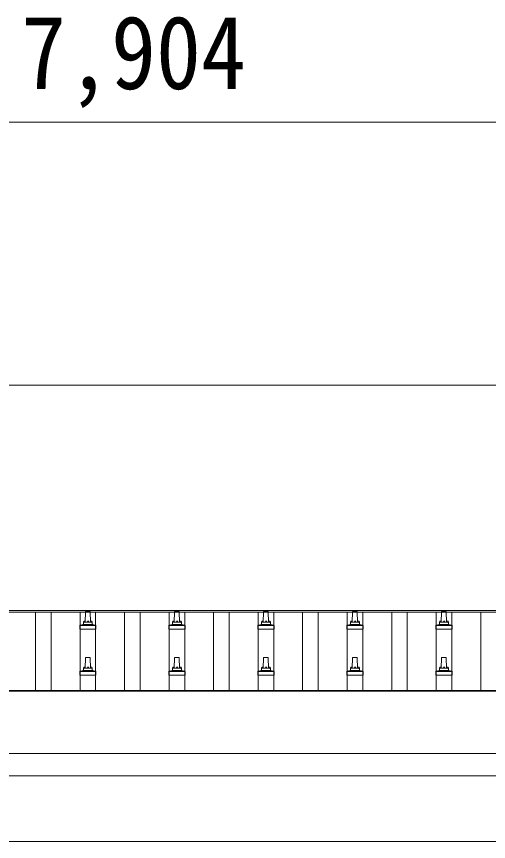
# Model space of a CAD drawing. Units: millimetres at full size, sheet at 1:50; details may follow other scales. Extents: x -14053 to 14053, y -9700 to 9700.
# Drawn here: x -5337 to -4276, y -1858 to -5 of the extents above; entities that cross this region are included whole.
import ezdxf
from ezdxf.enums import TextEntityAlignment as Align

# ---------------------------------------------------------------- set-up
doc = ezdxf.new("R2010")
doc.units = ezdxf.units.MM
doc.header["$LTSCALE"] = 50
for name, color, linetype, lineweight in [('0-1_Defpoints', 4, 'Continuous', 9), ('0-2_TEXT1', 5, 'Continuous', 5), ('0-6_PARTS1', 6, 'Continuous', 9)]:
    doc.layers.add(name, color=color, linetype=linetype, lineweight=lineweight)
doc.styles.add('ＭＳ ゴシック', font='')
doc.styles.get('ＭＳ ゴシック').set_extended_font_data('MS Gothic')

msp = doc.modelspace()

# ---------------------------------------------------------------- linework, layer by layer
at = {"layer": '0-1_Defpoints'}
for p, q in [((-8999.38, -1339.26), (-2998.88, -1339.26)), ((-8999.38, -1342.85), (-2976.38, -1342.85)), ((-8997.38, -1518.87), (-2998.88, -1518.87)), ((-8997.38, -1520.76), (-2976.38, -1520.76)), ((-2998.88, -1660.65), (-8997.38, -1660.65)), ((-8997.38, -1710.47), (-2998.88, -1710.47)), ((-2998.42, -1858.37), (-8881.47, -1858.37))]:
    msp.add_line(p, q, dxfattribs=at)
at = {"layer": '0-2_TEXT1', "color": 4, "lineweight": 9}
for p, q in [((-5293.88, -1518.87), (-5293.88, -1342.85)), ((-5258.88, -1518.87), (-5258.88, -1342.85)), ((-5193.88, -1518.87), (-5193.88, -1342.85)), ((-5158.88, -1518.87), (-5158.88, -1342.85)), ((-5093.88, -1518.87), (-5093.88, -1342.85)), ((-5058.88, -1518.87), (-5058.88, -1342.85)), ((-4993.88, -1518.87), (-4993.88, -1342.85)), ((-4958.88, -1518.87), (-4958.88, -1342.85)), ((-4893.88, -1518.87), (-4893.88, -1342.85)), ((-4858.88, -1518.87), (-4858.88, -1342.85)), ((-4793.88, -1518.87), (-4793.88, -1342.85)), ((-4758.88, -1518.87), (-4758.88, -1342.85)), ((-4693.88, -1518.87), (-4693.88, -1342.85)), ((-4658.88, -1518.87), (-4658.88, -1342.85)), ((-4593.88, -1518.87), (-4593.88, -1342.85)), ((-4558.88, -1518.87), (-4558.88, -1342.85)), ((-4493.88, -1518.87), (-4493.88, -1342.85)), ((-4458.88, -1518.87), (-4458.88, -1342.85)), ((-4393.88, -1518.87), (-4393.88, -1342.85)), ((-4358.88, -1518.87), (-4358.88, -1342.85)), ((-4293.88, -1518.87), (-4293.88, -1342.85))]:
    msp.add_line(p, q, dxfattribs=at)
at = {"layer": '0-2_TEXT1'}
for p, q in [((-5182.38, -1365.78), (-5181.65, -1342.25)), ((-5180.65, -1341.28), (-5172.11, -1341.28)), ((-5171.11, -1342.25), (-5170.38, -1365.78)), ((-4982.38, -1365.78), (-4981.65, -1342.25)), ((-4980.65, -1341.28), (-4972.11, -1341.28)), ((-4971.11, -1342.25), (-4970.38, -1365.78)), ((-4782.38, -1365.78), (-4781.65, -1342.25)), ((-4780.65, -1341.28), (-4772.11, -1341.28)), ((-4771.11, -1342.25), (-4770.38, -1365.78)), ((-4582.38, -1365.78), (-4581.65, -1342.25)), ((-4580.65, -1341.28), (-4572.11, -1341.28)), ((-4571.11, -1342.25), (-4570.38, -1365.78)), ((-4382.38, -1365.78), (-4381.65, -1342.25)), ((-4380.65, -1341.28), (-4372.11, -1341.28)), ((-4371.11, -1342.25), (-4370.38, -1365.78)), ((-5193.87, -1372.59), (-5187.14, -1370.96)), ((-5186.76, -1370.78), (-5166, -1370.78)), ((-5186.38, -1369.99), (-5186.38, -1365.78)), ((-5185.38, -1365.78), (-5167.38, -1365.78)), ((-5166.38, -1369.99), (-5166.38, -1365.78)), ((-5158.89, -1372.59), (-5165.62, -1370.96)), ((-4993.87, -1372.59), (-4987.14, -1370.96)), ((-4986.76, -1370.78), (-4966, -1370.78)), ((-4986.38, -1369.99), (-4986.38, -1365.78)), ((-4985.38, -1365.78), (-4967.38, -1365.78)), ((-4966.38, -1369.99), (-4966.38, -1365.78)), ((-4958.89, -1372.59), (-4965.62, -1370.96)), ((-4793.87, -1372.59), (-4787.14, -1370.96)), ((-4786.76, -1370.78), (-4766, -1370.78)), ((-4786.38, -1369.99), (-4786.38, -1365.78)), ((-4785.38, -1365.78), (-4767.38, -1365.78)), ((-4766.38, -1369.99), (-4766.38, -1365.78)), ((-4758.89, -1372.59), (-4765.62, -1370.96)), ((-4593.87, -1372.59), (-4587.14, -1370.96)), ((-4586.76, -1370.78), (-4566, -1370.78)), ((-4586.38, -1369.99), (-4586.38, -1365.78)), ((-4585.38, -1365.78), (-4567.38, -1365.78)), ((-4566.38, -1369.99), (-4566.38, -1365.78)), ((-4558.89, -1372.59), (-4565.62, -1370.96)), ((-4393.87, -1372.59), (-4387.14, -1370.96)), ((-4386.76, -1370.78), (-4366, -1370.78)), ((-4386.38, -1369.99), (-4386.38, -1365.78)), ((-4385.38, -1365.78), (-4367.38, -1365.78)), ((-4366.38, -1369.99), (-4366.38, -1365.78)), ((-4358.89, -1372.59), (-4365.62, -1370.96)), ((-5194.63, -1381.28), (-5194.63, -1373.56)), ((-5158.13, -1381.28), (-5194.63, -1381.28)), ((-5194.25, -1372.78), (-5158.51, -1372.78)), ((-5158.13, -1381.28), (-5158.13, -1373.56)), ((-4994.63, -1381.28), (-4994.63, -1373.56)), ((-4958.13, -1381.28), (-4994.63, -1381.28)), ((-4994.25, -1372.78), (-4958.51, -1372.78)), ((-4958.13, -1381.28), (-4958.13, -1373.56)), ((-4794.63, -1381.28), (-4794.63, -1373.56)), ((-4758.13, -1381.28), (-4794.63, -1381.28)), ((-4794.25, -1372.78), (-4758.51, -1372.78)), ((-4758.13, -1381.28), (-4758.13, -1373.56)), ((-4594.63, -1381.28), (-4594.63, -1373.56)), ((-4558.13, -1381.28), (-4594.63, -1381.28)), ((-4594.25, -1372.78), (-4558.51, -1372.78)), ((-4558.13, -1381.28), (-4558.13, -1373.56)), ((-4394.63, -1381.28), (-4394.63, -1373.56)), ((-4358.13, -1381.28), (-4394.63, -1381.28)), ((-4394.25, -1372.78), (-4358.51, -1372.78)), ((-4358.13, -1381.28), (-4358.13, -1373.56)), ((-5182.38, -1469.11), (-5181.65, -1445.59)), ((-5180.65, -1444.61), (-5172.11, -1444.61)), ((-5171.11, -1445.59), (-5170.38, -1469.11)), ((-4982.38, -1469.11), (-4981.65, -1445.59)), ((-4980.65, -1444.61), (-4972.11, -1444.61)), ((-4971.11, -1445.59), (-4970.38, -1469.11)), ((-4782.38, -1469.11), (-4781.65, -1445.59)), ((-4780.65, -1444.61), (-4772.11, -1444.61)), ((-4771.11, -1445.59), (-4770.38, -1469.11)), ((-4582.38, -1469.11), (-4581.65, -1445.59)), ((-4580.65, -1444.61), (-4572.11, -1444.61)), ((-4571.11, -1445.59), (-4570.38, -1469.11)), ((-4382.38, -1469.11), (-4381.65, -1445.59)), ((-4380.65, -1444.61), (-4372.11, -1444.61)), ((-4371.11, -1445.59), (-4370.38, -1469.11)), ((-5194.63, -1484.61), (-5194.63, -1476.9)), ((-5194.25, -1476.11), (-5158.51, -1476.11)), ((-5193.87, -1475.92), (-5187.14, -1474.29)), ((-5186.76, -1474.11), (-5166, -1474.11)), ((-5186.38, -1473.32), (-5186.38, -1469.11)), ((-5185.38, -1469.11), (-5167.38, -1469.11)), ((-5166.38, -1473.32), (-5166.38, -1469.11)), ((-5158.89, -1475.92), (-5165.62, -1474.29)), ((-5158.13, -1484.61), (-5158.13, -1476.9)), ((-4994.63, -1484.61), (-4994.63, -1476.9)), ((-4994.25, -1476.11), (-4958.51, -1476.11)), ((-4993.87, -1475.92), (-4987.14, -1474.29)), ((-4986.76, -1474.11), (-4966, -1474.11)), ((-4986.38, -1473.32), (-4986.38, -1469.11)), ((-4985.38, -1469.11), (-4967.38, -1469.11)), ((-4966.38, -1473.32), (-4966.38, -1469.11)), ((-4958.89, -1475.92), (-4965.62, -1474.29)), ((-4958.13, -1484.61), (-4958.13, -1476.9)), ((-4794.63, -1484.61), (-4794.63, -1476.9)), ((-4794.25, -1476.11), (-4758.51, -1476.11)), ((-4793.87, -1475.92), (-4787.14, -1474.29)), ((-4786.76, -1474.11), (-4766, -1474.11)), ((-4786.38, -1473.32), (-4786.38, -1469.11)), ((-4785.38, -1469.11), (-4767.38, -1469.11)), ((-4766.38, -1473.32), (-4766.38, -1469.11)), ((-4758.89, -1475.92), (-4765.62, -1474.29)), ((-4758.13, -1484.61), (-4758.13, -1476.9)), ((-4594.63, -1484.61), (-4594.63, -1476.9)), ((-4594.25, -1476.11), (-4558.51, -1476.11)), ((-4593.87, -1475.92), (-4587.14, -1474.29)), ((-4586.76, -1474.11), (-4566, -1474.11)), ((-4586.38, -1473.32), (-4586.38, -1469.11)), ((-4585.38, -1469.11), (-4567.38, -1469.11)), ((-4566.38, -1473.32), (-4566.38, -1469.11)), ((-4558.89, -1475.92), (-4565.62, -1474.29)), ((-4558.13, -1484.61), (-4558.13, -1476.9)), ((-4394.63, -1484.61), (-4394.63, -1476.9)), ((-4394.25, -1476.11), (-4358.51, -1476.11)), ((-4393.87, -1475.92), (-4387.14, -1474.29)), ((-4386.76, -1474.11), (-4366, -1474.11)), ((-4386.38, -1473.32), (-4386.38, -1469.11)), ((-4385.38, -1469.11), (-4367.38, -1469.11)), ((-4366.38, -1473.32), (-4366.38, -1469.11)), ((-4358.89, -1475.92), (-4365.62, -1474.29)), ((-4358.13, -1484.61), (-4358.13, -1476.9)), ((-5158.13, -1484.61), (-5194.63, -1484.61)), ((-4958.13, -1484.61), (-4994.63, -1484.61)), ((-4758.13, -1484.61), (-4794.63, -1484.61)), ((-4558.13, -1484.61), (-4594.63, -1484.61)), ((-4358.13, -1484.61), (-4394.63, -1484.61))]:
    msp.add_line(p, q, dxfattribs=at)
for centre, radius, start, end in [((-5180.65, -1342.28), 1, 90, 178.60509), ((-5172.11, -1342.28), 1, 1.39491, 90), ((-4980.65, -1342.28), 1, 90, 178.60509), ((-4972.11, -1342.28), 1, 1.39491, 90), ((-4780.65, -1342.28), 1, 90, 178.60509), ((-4772.11, -1342.28), 1, 1.39491, 90), ((-4580.65, -1342.28), 1, 90, 178.60509), ((-4572.11, -1342.28), 1, 1.39491, 90), ((-4380.65, -1342.28), 1, 90, 178.60509), ((-4372.11, -1342.28), 1, 1.39491, 90), ((-5187.38, -1369.99), 1, 283.62699, 0), ((-5182.3, -1366.41), 4.13, 90, 171.17633), ((-5185.38, -1366.78), 1, 90, 180), ((-5173.05, -1365.78), 4.83, 133.60282, 180), ((-5179.71, -1365.78), 4.83, 0, 46.39718), ((-5170.47, -1366.41), 4.13, 8.82367, 90), ((-5167.38, -1366.78), 1, 0, 90), ((-5165.38, -1369.99), 1, 180, 256.37301), ((-4987.38, -1369.99), 1, 283.62699, 0), ((-4982.3, -1366.41), 4.13, 90, 171.17633), ((-4985.38, -1366.78), 1, 90, 180), ((-4973.05, -1365.78), 4.83, 133.60282, 180), ((-4979.71, -1365.78), 4.83, 0, 46.39718), ((-4970.47, -1366.41), 4.13, 8.82367, 90), ((-4967.38, -1366.78), 1, 0, 90), ((-4965.38, -1369.99), 1, 180, 256.37301), ((-4787.38, -1369.99), 1, 283.62699, 0), ((-4782.3, -1366.41), 4.13, 90, 171.17633), ((-4785.38, -1366.78), 1, 90, 180), ((-4773.05, -1365.78), 4.83, 133.60282, 180), ((-4779.71, -1365.78), 4.83, 0, 46.39718), ((-4770.47, -1366.41), 4.13, 8.82367, 90), ((-4767.38, -1366.78), 1, 0, 90), ((-4765.38, -1369.99), 1, 180, 256.37301), ((-4587.38, -1369.99), 1, 283.62699, 0), ((-4582.3, -1366.41), 4.13, 90, 171.17633), ((-4585.38, -1366.78), 1, 90, 180), ((-4573.05, -1365.78), 4.83, 133.60282, 180), ((-4579.71, -1365.78), 4.83, 0, 46.39718), ((-4570.47, -1366.41), 4.13, 8.82367, 90), ((-4567.38, -1366.78), 1, 0, 90), ((-4565.38, -1369.99), 1, 180, 256.37301), ((-4387.38, -1369.99), 1, 283.62699, 0), ((-4382.3, -1366.41), 4.13, 90, 171.17633), ((-4385.38, -1366.78), 1, 90, 180), ((-4373.05, -1365.78), 4.83, 133.60282, 180), ((-4379.71, -1365.78), 4.83, 0, 46.39718), ((-4370.47, -1366.41), 4.13, 8.82367, 90), ((-4367.38, -1366.78), 1, 0, 90), ((-4365.38, -1369.99), 1, 180, 256.37301), ((-5193.63, -1373.56), 1, 103.62699, 180), ((-5159.13, -1373.56), 1, 0, 76.37301), ((-4993.63, -1373.56), 1, 103.62699, 180), ((-4959.13, -1373.56), 1, 0, 76.37301), ((-4793.63, -1373.56), 1, 103.62699, 180), ((-4759.13, -1373.56), 1, 0, 76.37301), ((-4593.63, -1373.56), 1, 103.62699, 180), ((-4559.13, -1373.56), 1, 0, 76.37301), ((-4393.63, -1373.56), 1, 103.62699, 180), ((-4359.13, -1373.56), 1, 0, 76.37301), ((-5180.65, -1445.61), 1, 90, 178.60509), ((-5172.11, -1445.61), 1, 1.39491, 90), ((-4980.65, -1445.61), 1, 90, 178.60509), ((-4972.11, -1445.61), 1, 1.39491, 90), ((-4780.65, -1445.61), 1, 90, 178.60509), ((-4772.11, -1445.61), 1, 1.39491, 90), ((-4580.65, -1445.61), 1, 90, 178.60509), ((-4572.11, -1445.61), 1, 1.39491, 90), ((-4380.65, -1445.61), 1, 90, 178.60509), ((-4372.11, -1445.61), 1, 1.39491, 90), ((-5193.63, -1476.9), 1, 103.62699, 180), ((-5187.38, -1473.32), 1, 283.62699, 0), ((-5182.3, -1469.74), 4.13, 90, 171.17633), ((-5185.38, -1470.11), 1, 90, 180), ((-5173.05, -1469.11), 4.83, 133.60282, 180), ((-5179.71, -1469.11), 4.83, 0, 46.39718), ((-5170.47, -1469.74), 4.13, 8.82367, 90), ((-5167.38, -1470.11), 1, 0, 90), ((-5165.38, -1473.32), 1, 180, 256.37301), ((-5159.13, -1476.9), 1, 0, 76.37301), ((-4993.63, -1476.9), 1, 103.62699, 180), ((-4987.38, -1473.32), 1, 283.62699, 0), ((-4982.3, -1469.74), 4.13, 90, 171.17633), ((-4985.38, -1470.11), 1, 90, 180), ((-4973.05, -1469.11), 4.83, 133.60282, 180), ((-4979.71, -1469.11), 4.83, 0, 46.39718), ((-4970.47, -1469.74), 4.13, 8.82367, 90), ((-4967.38, -1470.11), 1, 0, 90), ((-4965.38, -1473.32), 1, 180, 256.37301), ((-4959.13, -1476.9), 1, 0, 76.37301), ((-4793.63, -1476.9), 1, 103.62699, 180), ((-4787.38, -1473.32), 1, 283.62699, 0), ((-4782.3, -1469.74), 4.13, 90, 171.17633), ((-4785.38, -1470.11), 1, 90, 180), ((-4773.05, -1469.11), 4.83, 133.60282, 180), ((-4779.71, -1469.11), 4.83, 0, 46.39718), ((-4770.47, -1469.74), 4.13, 8.82367, 90), ((-4767.38, -1470.11), 1, 0, 90), ((-4765.38, -1473.32), 1, 180, 256.37301), ((-4759.13, -1476.9), 1, 0, 76.37301), ((-4593.63, -1476.9), 1, 103.62699, 180), ((-4587.38, -1473.32), 1, 283.62699, 0), ((-4582.3, -1469.74), 4.13, 90, 171.17633), ((-4585.38, -1470.11), 1, 90, 180), ((-4573.05, -1469.11), 4.83, 133.60282, 180), ((-4579.71, -1469.11), 4.83, 0, 46.39718), ((-4570.47, -1469.74), 4.13, 8.82367, 90), ((-4567.38, -1470.11), 1, 0, 90), ((-4565.38, -1473.32), 1, 180, 256.37301), ((-4559.13, -1476.9), 1, 0, 76.37301), ((-4393.63, -1476.9), 1, 103.62699, 180), ((-4387.38, -1473.32), 1, 283.62699, 0), ((-4382.3, -1469.74), 4.13, 90, 171.17633), ((-4385.38, -1470.11), 1, 90, 180), ((-4373.05, -1469.11), 4.83, 133.60282, 180), ((-4379.71, -1469.11), 4.83, 0, 46.39718), ((-4370.47, -1469.74), 4.13, 8.82367, 90), ((-4367.38, -1470.11), 1, 0, 90), ((-4365.38, -1473.32), 1, 180, 256.37301), ((-4359.13, -1476.9), 1, 0, 76.37301)]:
    msp.add_arc(centre, radius, start, end, dxfattribs=at)
at = {"layer": '0-6_PARTS1'}
for p, q in [((-1124.38, -242.13), (-9028.38, -242.13)), ((-9028.38, -833.29), (-2976.38, -833.29))]:
    msp.add_line(p, q, dxfattribs=at)

# ---------------------------------------------------------------- texts
at = {"layer": '0-6_PARTS1', "color": 7, "style": 'ＭＳ ゴシック', "width": 0.9}
msp.add_text('7,904', height=165, dxfattribs=at).set_placement((-5326.38, -217.13), align=Align.BOTTOM_LEFT)

doc.saveas('drawing.dxf')
